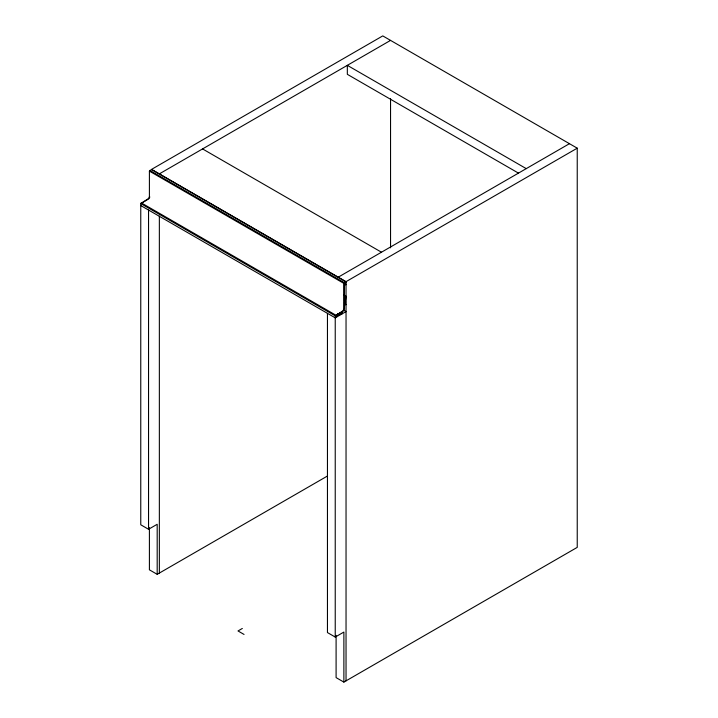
<?xml version="1.0" encoding="UTF-8"?>
<svg xmlns="http://www.w3.org/2000/svg" width="718" height="718" viewBox="0 0 718 718"><rect width="100%" height="100%" fill="white"/><g stroke="black" fill="none" stroke-linecap="round" stroke-linejoin="round"><path stroke-width="1.08" d="M149.407 527.577L149.407 569.823L157.188 574.319L157.188 524.284L148.545 529.274L140.764 524.786L140.764 203.562L147.684 199.074A2.441 1.409 -60 0 0 149.407 196.077L149.407 171.126L151.462 169.475L346.04 281.905M327.453 313.344L327.453 632.567L335.234 637.054L335.234 315.839L342.145 311.343A2.441 1.409 -60 0 0 343.877 308.354L343.877 283.404L346.031 281.842M159.351 173.873L390.547 40.387M141.204 203.311L147.253 199.819M338.259 277.166L569.455 143.681M577.236 148.177L382.766 35.9L151.57 169.376L346.04 281.653L577.236 148.177L577.236 547.376L343.877 682.1L336.096 677.612L336.096 635.358M346.04 284.651L345.6 284.893L345.6 282.398L344.308 283.152L344.308 301.111L345.6 300.366L346.04 296.121L344.101 295.008M346.04 304.611L345.6 304.854L345.6 300.869L344.308 301.614L344.308 308.596A2.441 1.409 -60 0 1 342.576 311.594L342.145 313.838M337.397 316.584L337.397 316.082L335.665 317.078L335.665 315.588L341.714 312.097L341.714 313.586L339.551 314.834L337.622 313.721M157.188 574.319L327.408 476.043M242.325 628.456L237.999 630.951L244.048 634.443M335.234 637.054L343.877 632.064L343.877 682.1M526.24 168.631L347.332 65.338L347.332 74.322L518.504 173.146M202.566 148.922L381.473 252.215M149.847 170.381L344.308 282.65M149.407 171.126L343.877 283.404M343.446 310.095L346.04 311.594L335.234 317.832L140.764 205.554M339.776 312.474L341.714 313.586M337.622 314.215L339.551 315.337L339.551 314.834M141.204 202.817L337.397 316.082M140.764 203.562L335.234 315.839M390.547 98.698L390.547 247.836M346.04 281.653L346.04 680.852M159.351 216.118L159.351 573.072M148.545 210.051L148.545 529.274M149.784 196.876A2.441 1.409 -60 0 1 149.335 198.033M148.976 198.554A2.441 1.409 -60 0 1 148.114 199.317"/></g></svg>
